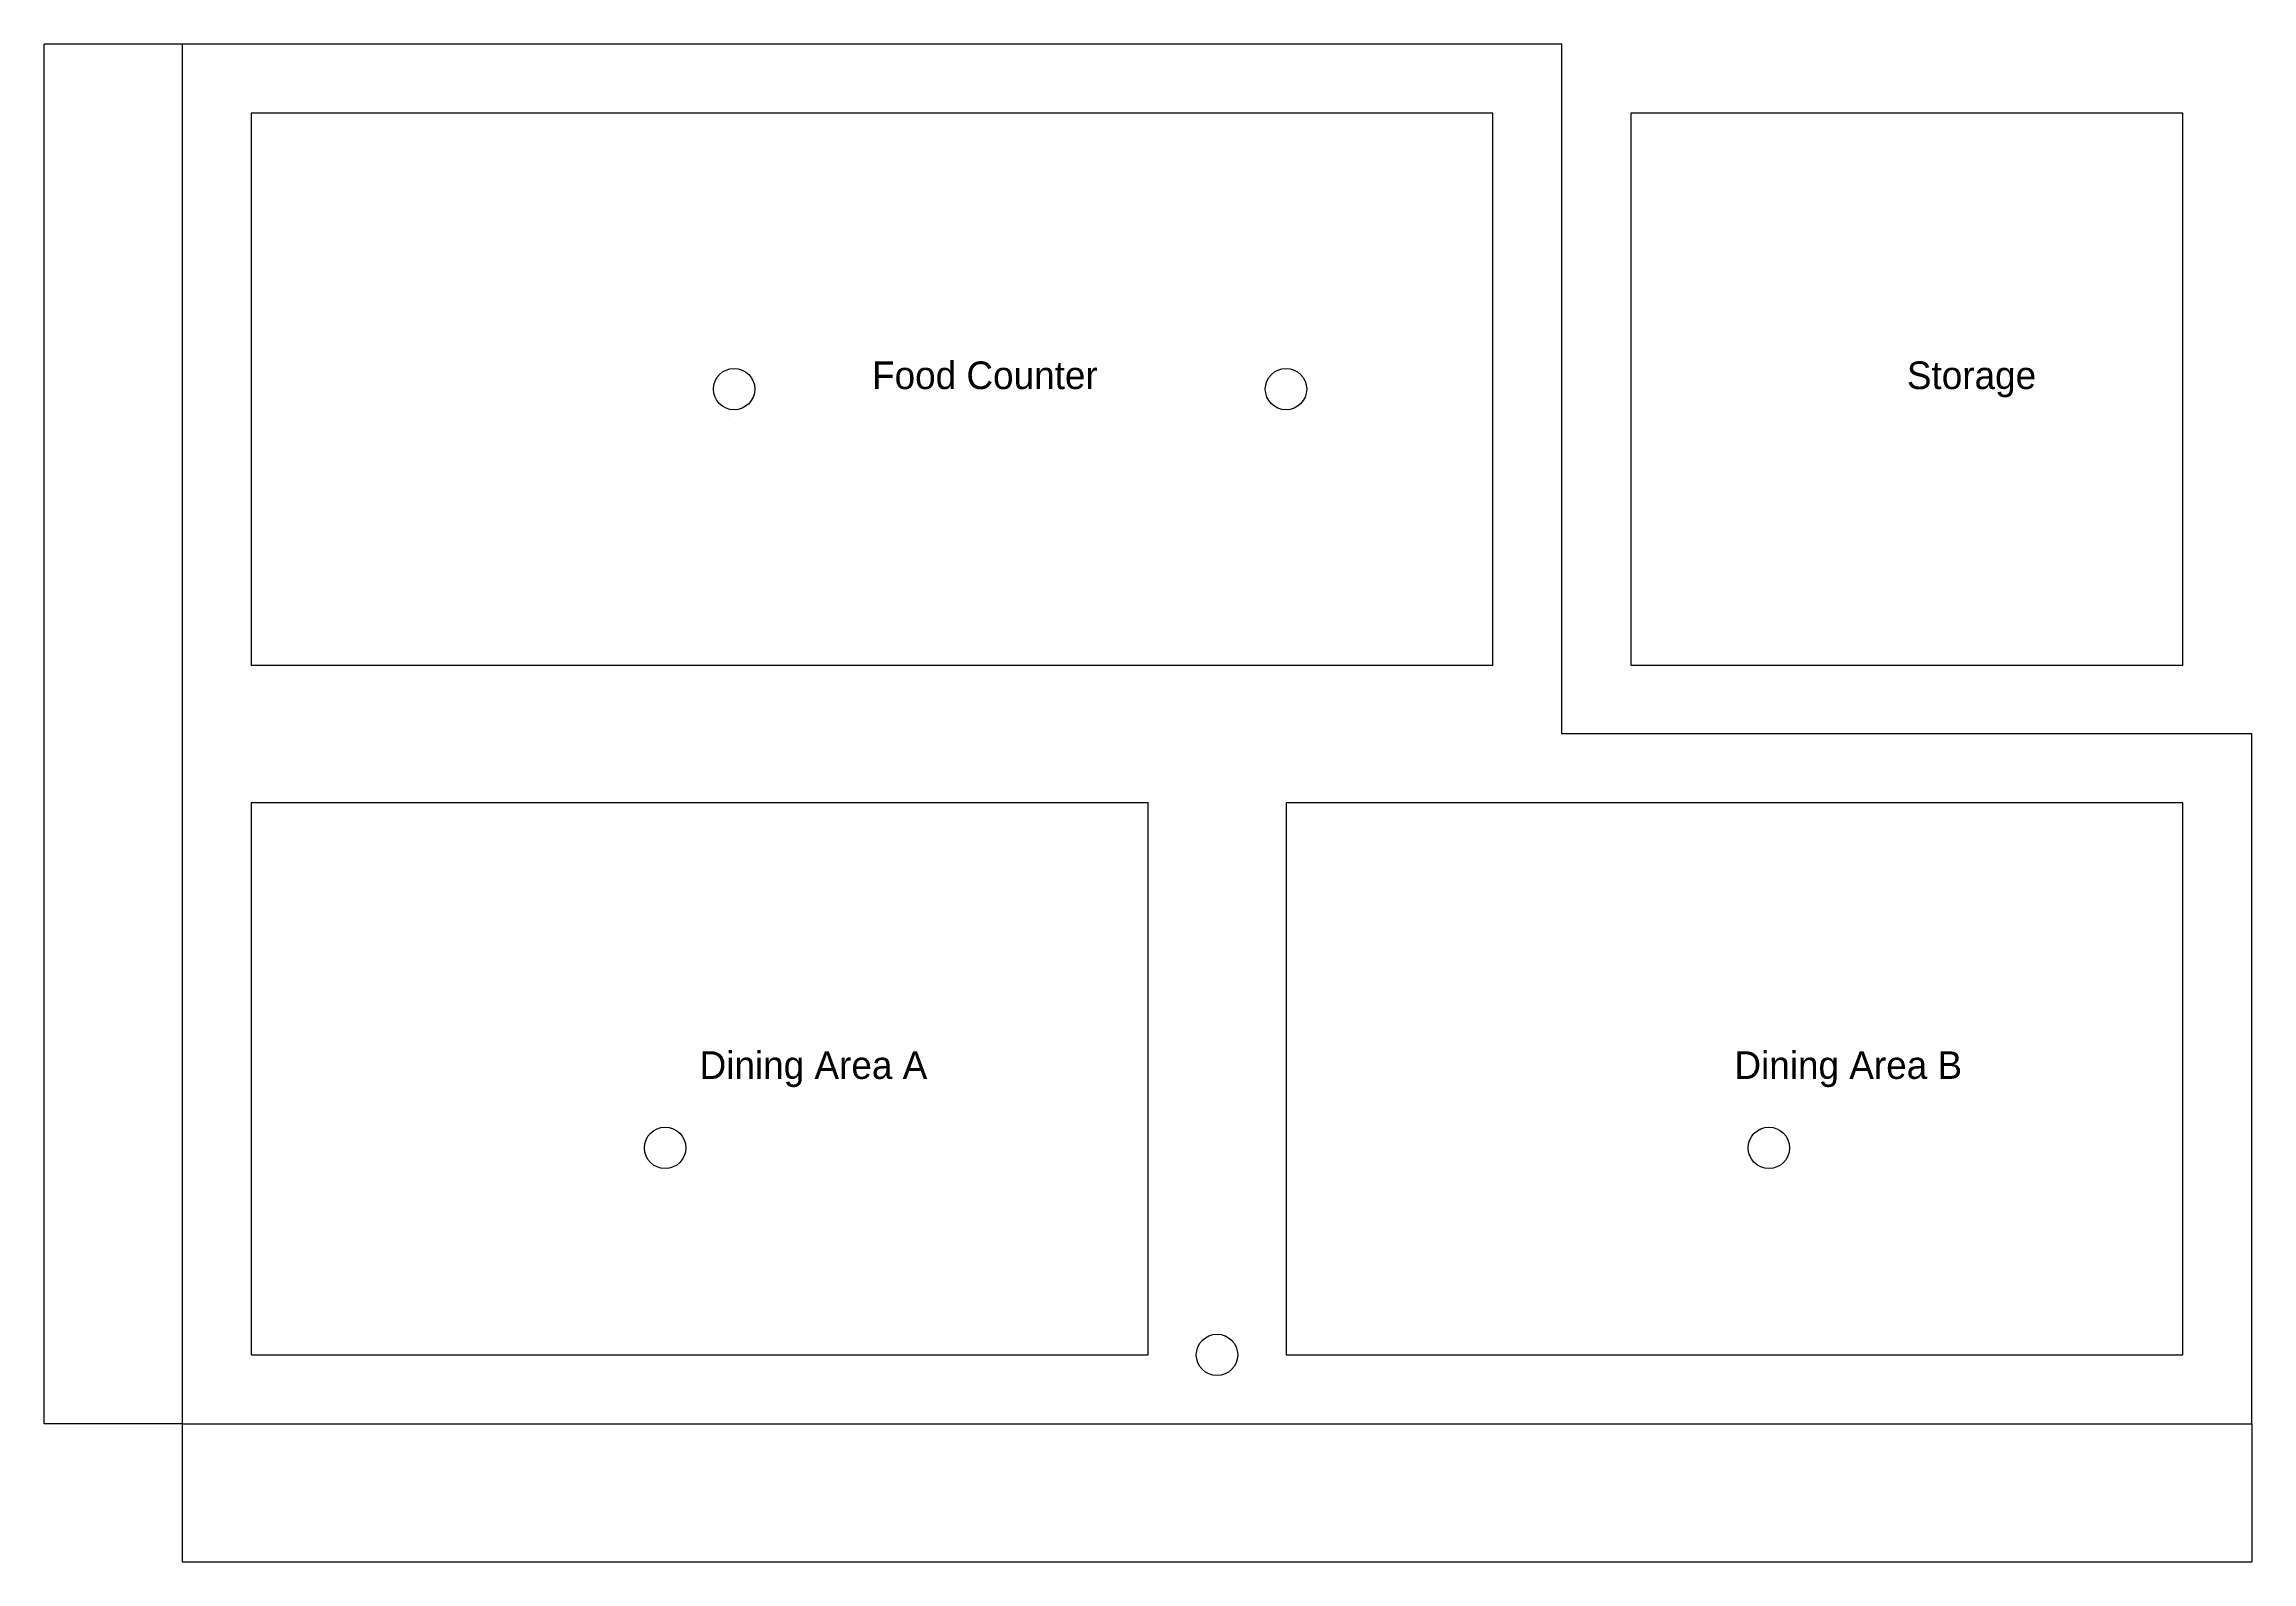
# Model space of a CAD drawing. Header units: millimetres. Extents: x -2001 to 30000, y -2001 to 20000.
import ezdxf

# ---------------------------------------------------------------- set-up
doc = ezdxf.new("R2010")
doc.units = ezdxf.units.MM
for name, color, linetype in [('AP', 5, 'Continuous'), ('BOUNDARY', 7, 'Continuous'), ('DIMENSIONS', 2, 'Continuous'), ('WALLS', 3, 'Continuous')]:
    doc.layers.add(name, color=color, linetype=linetype)
doc.dimstyles.get("Standard").update_dxf_attribs({"dimtxt": 2.5, "dimasz": 2.5, "dimexe": 1.25, "dimexo": 0.625, "dimtad": 1, "dimcen": 2.5, "dimazin": 3, "dimtfac": 1, "dimtmove": 0, "dimatfit": 3})

# ---------------------------------------------------------------- blocks, each defined once
blk = doc.blocks.new('AP_MARKER')
at = {"layer": 'AP', "color": 5}
blk.add_circle((0, 0), 300, dxfattribs=at)
at = {"layer": 'AP'}
blk.add_attdef('APID', (0, -500), '', height=300, dxfattribs=at)
blk = doc.blocks.new('_CLOSEDFILLED')
at = {"color": 0, "linetype": 'BYBLOCK'}
blk.add_solid([(-1, 0), (0, 0), (-1, 0)], dxfattribs=at)
blk = doc.blocks.new('*D1')
for p, q in [((0, 0), (0, -2000)), ((30000, 0), (30000, -2000)), ((0.25, -2000), (14997.5, -2000)), ((15002.5, -2000), (29999.75, -2000))]:
    blk.add_line(p, q)
at = {"layer": 'Defpoints'}
for p in [(0, 0), (30000, 0), (0, -2000)]:
    blk.add_point(p, dxfattribs=at)
at = {"layer": 'DIMENSIONS', "xscale": 0.25, "yscale": 0.25, "rotation": 180}
blk.add_blockref('_CLOSEDFILLED', (0, -2000), dxfattribs=at)
at = {"layer": 'DIMENSIONS', "xscale": 0.25, "yscale": 0.25}
blk.add_blockref('_CLOSEDFILLED', (30000, -2000), dxfattribs=at)
at = {"layer": 'DIMENSIONS', "insert": (15000, -2000), "char_height": 1, "attachment_point": 5}
blk.add_mtext('30000', dxfattribs=at)
blk = doc.blocks.new('*D2')
for p, q in [((0, 20000), (-2000, 20000)), ((-2000, 10002.5), (-2000, 19999.75)), ((-2000, 0.25), (-2000, 9997.5)), ((0, 0), (-2000, 0))]:
    blk.add_line(p, q)
at = {"layer": 'Defpoints'}
for p in [(0, 20000), (-2000, 0), (0, 0)]:
    blk.add_point(p, dxfattribs=at)
at = {"layer": 'DIMENSIONS', "xscale": 0.25, "yscale": 0.25}
for p, rotation in [((-2000, 20000), 90), ((-2000, 0), 270)]:
    blk.add_blockref('_CLOSEDFILLED', p, dxfattribs=dict(at, rotation=rotation))
at = {"layer": 'DIMENSIONS', "insert": (-2000, 10000), "char_height": 1, "attachment_point": 5, "rotation": 90}
blk.add_mtext('20000', dxfattribs=at)

msp = doc.modelspace()

# ---------------------------------------------------------------- linework, layer by layer
at = {"layer": 'BOUNDARY'}
msp.add_lwpolyline([(0, 0), (30000, 0), (30000, 10000), (20000, 10000), (20000, 20000), (0, 20000)], close=True, dxfattribs=at)
at = {"layer": 'WALLS'}
for points in [[(1000, 11000), (19000, 11000), (19000, 19000), (1000, 19000)], [(21000, 11000), (29000, 11000), (29000, 19000), (21000, 19000)], [(1000, 1000), (14000, 1000), (14000, 9000), (1000, 9000)], [(16000, 1000), (29000, 1000), (29000, 9000), (16000, 9000)]]:
    msp.add_lwpolyline(points, close=True, dxfattribs=at)

# ---------------------------------------------------------------- block references
at = {"layer": 'AP'}
ref = msp.add_blockref('AP_MARKER', (8000, 15000), dxfattribs=at)
ref.add_attrib('APID', 'AP-CAF-03', (8000, 14500), dxfattribs={"height": 2.5})
ref = msp.add_blockref('AP_MARKER', (16000, 15000), dxfattribs=at)
ref.add_attrib('APID', 'AP-CAF-04', (16000, 14500), dxfattribs={"height": 2.5})
ref = msp.add_blockref('AP_MARKER', (7000, 4000), dxfattribs=at)
ref.add_attrib('APID', 'AP-CAF-01', (7000, 3500), dxfattribs={"height": 2.5})
ref = msp.add_blockref('AP_MARKER', (23000, 4000), dxfattribs=at)
ref.add_attrib('APID', 'AP-CAF-02', (23000, 3500), dxfattribs={"height": 2.5})
ref = msp.add_blockref('AP_MARKER', (15000, 1000), dxfattribs=at)
ref.add_attrib('APID', 'AP-CAF-05', (15000, 500), dxfattribs={"height": 2.5})

# ---------------------------------------------------------------- texts
at = {"layer": 'WALLS'}
for s, p in [('Food Counter', (10000, 15000)), ('Storage', (25000, 15000)), ('Dining Area A', (7500, 5000)), ('Dining Area B', (22500, 5000))]:
    msp.add_text(s, height=400, dxfattribs=at).set_placement(p)

# ---------------------------------------------------------------- dimensions: what is measured, and where the dimension line sits
at = {"layer": 'DIMENSIONS'}
dim = msp.add_linear_dim(base=(-2000, 0), p1=(0, 0), p2=(0, 20000), angle=90, dimstyle='Standard', dxfattribs=at)
dim.commit()
dim.dimension.update_dxf_attribs({"geometry": '*D2', "text_midpoint": (-2000, 10000)})
dim = msp.add_linear_dim(base=(0, -2000), p1=(0, 0), p2=(30000, 0), dimstyle='Standard', dxfattribs=at)
dim.commit()
dim.dimension.update_dxf_attribs({"geometry": '*D1', "text_midpoint": (15000, -2000)})

doc.saveas('drawing.dxf')
